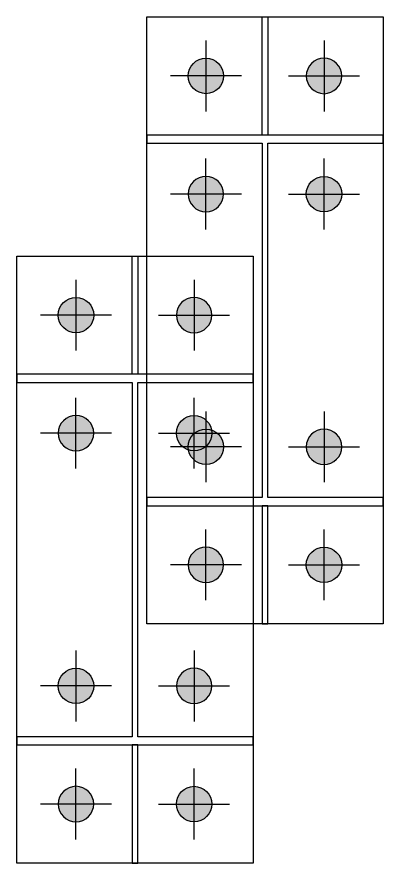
# Model space of a CAD drawing. Header units: feet. Extents: x -99009 to 3252343, y -11094690 to 9035152.
# Drawn here: x 3168061 to 3168371, y -2921932 to -2921215 of the extents above; entities that cross this region are included whole.
import ezdxf

# ---------------------------------------------------------------- set-up
doc = ezdxf.new("R2010")
doc.units = ezdxf.units.FT
doc.layers.add('PEB COL', color=5, linetype='Continuous')

# ---------------------------------------------------------------- blocks, each defined once
blk = doc.blocks.new('24')
h = blk.add_hatch(color=7)
h.dxf.hatch_style = 1
edge = h.paths.add_edge_path()
edge.add_ellipse((0, 0), major_axis=(15, 0), ratio=1, start_angle=0, end_angle=360)
at = {"color": 1}
for p, q in [((0, 30), (0, -30)), ((-30, 0), (30, 0))]:
    blk.add_line(p, q, dxfattribs=at)
at = {"color": 7}
blk.add_circle((0, 0), 15, dxfattribs=at)
blk = doc.blocks.new('zw$CD60')
at = {"color": 1}
for p, rotation in [((-50, 50), 270), ((50, -50), 90.00000000000001)]:
    blk.add_blockref('24', p, dxfattribs=dict(at, rotation=rotation))
at = {"color": 1, "xscale": -1}
for p, rotation in [((50, 50), 89.99999999999982), ((-50, -50), 270)]:
    blk.add_blockref('24', p, dxfattribs=dict(at, rotation=rotation))
blk = doc.blocks.new('FD824G4')
at = {"color": 3}
blk.add_lwpolyline([(943529.28, 463793.91), (944043.28, 463793.91), (944043.28, 463593.91), (943529.28, 463593.91)], close=True, dxfattribs=at)
at = {"color": 1}
blk.add_lwpolyline([(943629.28, 463793.91), (943629.28, 463593.91), (943636.28, 463593.91), (943636.28, 463691.41), (943936.28, 463691.41), (943936.28, 463593.91), (943943.28, 463593.91), (943943.28, 463793.91), (943936.28, 463793.91), (943936.28, 463696.41), (943636.28, 463696.41), (943636.28, 463793.91)], close=True, dxfattribs=at)
at = {"color": 4}
for points in [[(943629.28, 463696.41), (943629.28, 463691.41), (943529.28, 463691.41), (943529.28, 463696.41)], [(943943.28, 463696.41), (943943.28, 463691.41), (944043.28, 463691.41), (944043.28, 463696.41)]]:
    blk.add_lwpolyline(points, close=True, dxfattribs=at)
at = {"color": 1, "xscale": -1, "rotation": 270}
blk.add_blockref('zw$CD60', (943629.28, 463693.91), dxfattribs=at)
at = {"color": 1, "rotation": 90}
blk.add_blockref('zw$CD60', (943943.28, 463693.91), dxfattribs=at)
blk = doc.blocks.new('PEB COL')
at = {"rotation": 270}
blk.add_blockref('FD824G4', (-282443.91, 928276.28), dxfattribs=at)

msp = doc.modelspace()

# ---------------------------------------------------------------- block references
at = {"layer": 'PEB COL'}
for p in [(2987020.91166, -2905962.19711), (2986910.91166, -2906164.69711)]:
    msp.add_blockref('PEB COL', p, dxfattribs=at)

doc.saveas('drawing.dxf')
